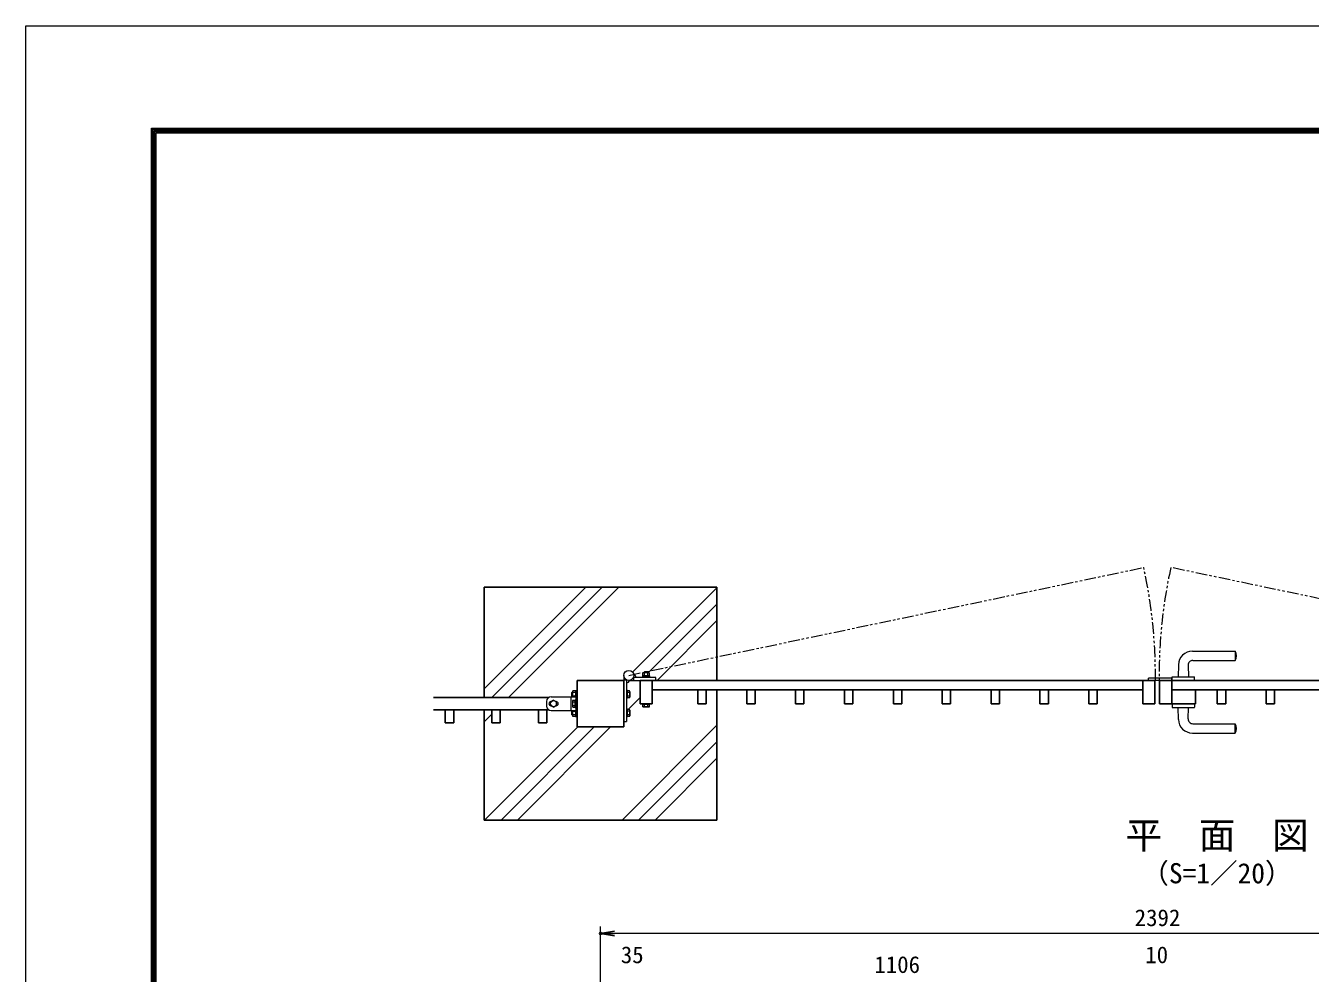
# Model space of a CAD drawing. Units: millimetres, scale not verified. Extents: x -4204 to 4196, y -2971 to 2969.
# Drawn here: x -4204 to -1444, y 933 to 2969 of the extents above; entities that cross this region are included whole.
import ezdxf
from ezdxf.enums import TextEntityAlignment as Align

# ---------------------------------------------------------------- set-up
doc = ezdxf.new("R2010")
doc.units = ezdxf.units.MM
doc.header["$LTSCALE"] = 10
doc.header["$PDMODE"] = 32
doc.header["$PDSIZE"] = 5
doc.linetypes.add('USER1', pattern=[2, 1.25, -0.25, 0.25, -0.25])
doc.linetypes.add('USER2', pattern=[5, 2.5, -0.5, 0.5, -0.5, 0.5, -0.5])
for name, color, linetype, lineweight in [('0-0_D-BMK', 2, 'USER1', 13), ('0-1_D-STR1', 1, 'Continuous', 25), ('0-2_D-STR3', 3, 'Continuous', 13), ('0-3_D-STR-DIM', 7, 'Continuous', 13), ('0-4_0', 7, 'Continuous', 25), ('0-5_DEFPOINTS', 8, 'Continuous', 25), ('0-7_D-STR4', 7, 'Continuous', 25), ('0-B_D-TTL-TXT', 7, 'Continuous', 13), ('0-D_D-TTL', 7, 'Continuous', 13)]:
    doc.layers.add(name, color=color, linetype=linetype, lineweight=lineweight)
doc.styles.add('ＭＳ ゴシック', font='')
doc.styles.get('ＭＳ ゴシック').set_extended_font_data('MS Gothic')

# ---------------------------------------------------------------- blocks, each defined once
blk = doc.blocks.new('_OPEN')
at = {"layer": '0-4_0'}
blk.add_line((0, 0), (-10, 0), dxfattribs=at)
blk.add_lwpolyline([(-10, 1.667), (0, 0), (-10, -1.667)], dxfattribs=at)

msp = doc.modelspace()

# ---------------------------------------------------------------- linework, layer by layer
at = {"layer": '0-0_D-BMK', "linetype": 'USER2'}
for p, q in [((-2908.15, 1573.31), (-1802.06, 1804.99)), ((-637.75, 1573.31), (-1743.83, 1804.99))]:
    msp.add_line(p, q, dxfattribs=at)
for centre, start, end in [((-2858.15, 1573.31), 359.42767, 12.37307), ((-687.75, 1573.31), 167.62693, 180.57233)]:
    msp.add_arc(centre, 1081.2, start, end, dxfattribs=at)
at = {"layer": '0-1_D-STR1'}
for p, q in [((-3018.95, 1562.51), (-2918.95, 1562.51)), ((-3018.95, 1562.51), (-3018.95, 1462.51)), ((-2918.95, 1562.51), (-2918.95, 1462.51)), ((-2883.95, 1562.51), (-1777.95, 1562.51)), ((-2883.95, 1562.51), (-2883.95, 1512.51)), ((-2857.95, 1562.51), (-2857.95, 1512.51)), ((-1803.95, 1512.51), (-1803.95, 1562.51)), ((-1777.95, 1512.51), (-1777.95, 1562.51)), ((-1767.95, 1512.51), (-1767.95, 1562.51)), ((-1767.95, 1562.51), (-661.95, 1562.51)), ((-1741.95, 1512.51), (-1741.95, 1562.51)), ((-3327.95, 1525.51), (-3080.95, 1525.51)), ((-2857.95, 1542.51), (-1803.95, 1542.51)), ((-2759.95, 1512.21), (-2759.95, 1542.51)), ((-2741.95, 1512.21), (-2741.95, 1542.51)), ((-2654.95, 1512.21), (-2654.95, 1542.51)), ((-2636.95, 1512.21), (-2636.95, 1542.51)), ((-2549.95, 1512.21), (-2549.95, 1542.51)), ((-2531.95, 1512.21), (-2531.95, 1542.51)), ((-2444.95, 1512.21), (-2444.95, 1542.51)), ((-2426.95, 1512.21), (-2426.95, 1542.51)), ((-2339.95, 1512.21), (-2339.95, 1542.51)), ((-2321.95, 1512.21), (-2321.95, 1542.51)), ((-2234.95, 1512.21), (-2234.95, 1542.51)), ((-2216.95, 1512.21), (-2216.95, 1542.51)), ((-2129.95, 1512.21), (-2129.95, 1542.51)), ((-2111.95, 1512.21), (-2111.95, 1542.51)), ((-2024.95, 1512.21), (-2024.95, 1542.51)), ((-2006.95, 1512.21), (-2006.95, 1542.51)), ((-1919.95, 1512.21), (-1919.95, 1542.51)), ((-1901.95, 1512.21), (-1901.95, 1542.51)), ((-687.95, 1542.51), (-1741.95, 1542.51)), ((-1690.95, 1512.51), (-1690.95, 1542.51)), ((-1643.95, 1512.21), (-1643.95, 1542.51)), ((-1625.95, 1512.21), (-1625.95, 1542.51)), ((-1538.95, 1512.21), (-1538.95, 1542.51)), ((-1520.95, 1512.21), (-1520.95, 1542.51)), ((-3327.95, 1499.51), (-3080.95, 1499.51)), ((-3302.45, 1499.51), (-3302.45, 1471.51)), ((-3284.45, 1499.51), (-3284.45, 1471.51)), ((-3184.45, 1499.51), (-3184.45, 1471.51)), ((-3102.45, 1499.51), (-3102.45, 1471.51)), ((-3084.45, 1499.51), (-3084.45, 1471.51)), ((-2883.95, 1512.51), (-2857.95, 1512.51)), ((-2759.95, 1512.21), (-2741.95, 1512.21)), ((-2654.95, 1512.21), (-2636.95, 1512.21)), ((-2549.95, 1512.21), (-2531.95, 1512.21)), ((-2444.95, 1512.21), (-2426.95, 1512.21)), ((-2339.95, 1512.21), (-2321.95, 1512.21)), ((-2234.95, 1512.21), (-2216.95, 1512.21)), ((-2129.95, 1512.21), (-2111.95, 1512.21)), ((-2024.95, 1512.21), (-2006.95, 1512.21)), ((-1919.95, 1512.21), (-1901.95, 1512.21)), ((-1777.95, 1512.51), (-1803.95, 1512.51)), ((-1767.95, 1512.51), (-1690.95, 1512.51)), ((-1625.95, 1512.21), (-1643.95, 1512.21)), ((-1520.95, 1512.21), (-1538.95, 1512.21)), ((-3302.45, 1471.51), (-3284.45, 1471.51)), ((-3102.45, 1471.51), (-3084.45, 1471.51)), ((-3018.95, 1462.51), (-2918.95, 1462.51))]:
    msp.add_line(p, q, dxfattribs=at)
msp.add_lwpolyline([(-3202.45, 1499.51), (-3202.45, 1471.51), (-3184.45, 1471.51)], dxfattribs=at)
at = {"layer": '0-2_D-STR3'}
for p, q in [((-1697.39, 1625.51), (-1605.63, 1625.51)), ((-1696.5, 1605.51), (-1605.63, 1605.51)), ((-1605.63, 1625.51), (-1605.63, 1605.51)), ((-2918.95, 1573.31), (-2918.95, 1474.11)), ((-2878.45, 1572.11), (-2878.45, 1577.91)), ((-2865.17, 1578.61), (-2876.72, 1578.61)), ((-2874.95, 1580.21), (-2874.25, 1580.91)), ((-2874.95, 1578.61), (-2874.95, 1580.21)), ((-2874.7, 1572.11), (-2874.7, 1577.91)), ((-2874.25, 1578.61), (-2874.25, 1580.91)), ((-2867.65, 1580.91), (-2874.25, 1580.91)), ((-2867.65, 1578.61), (-2867.65, 1580.91)), ((-2867.65, 1580.91), (-2866.95, 1580.21)), ((-2867.65, 1580.91), (-2866.95, 1580.21)), ((-2867.2, 1572.11), (-2867.2, 1577.91)), ((-2866.95, 1578.61), (-2866.95, 1580.21)), ((-2863.45, 1572.11), (-2863.45, 1577.91)), ((-1727.38, 1596.17), (-1727.95, 1570.51)), ((-1706.5, 1595.29), (-1705.95, 1570.51)), ((-2918.95, 1563.64), (-2912.95, 1563.64)), ((-2912.95, 1563.64), (-2912.95, 1474.11)), ((-2908.15, 1562.51), (-2849.95, 1562.51)), ((-2849.95, 1568.51), (-2898.47, 1568.51)), ((-2898.47, 1568.51), (-2898.47, 1562.51)), ((-2862.95, 1570.11), (-2878.95, 1570.11)), ((-2878.95, 1570.11), (-2878.95, 1568.51)), ((-2878.65, 1572.11), (-2878.65, 1570.11)), ((-2863.25, 1572.11), (-2878.65, 1572.11)), ((-2863.25, 1570.11), (-2863.25, 1572.11)), ((-2862.95, 1570.11), (-2862.95, 1568.51)), ((-2849.95, 1562.51), (-2849.95, 1568.51)), ((-1741.95, 1567.01), (-1791.95, 1567.01)), ((-1791.95, 1562.51), (-1791.95, 1567.01)), ((-1741.95, 1562.51), (-1791.95, 1562.51)), ((-1741.95, 1562.51), (-1741.95, 1567.01)), ((-1740.95, 1562.51), (-1740.95, 1570.21)), ((-1740.95, 1562.51), (-1692.95, 1562.51)), ((-1740.65, 1570.51), (-1693.25, 1570.51)), ((-1692.95, 1562.51), (-1692.95, 1570.21)), ((-3069.95, 1520.01), (-3076.45, 1516.26)), ((-3074.95, 1527.51), (-3018.95, 1527.51)), ((-3069.95, 1520.01), (-3063.45, 1516.26)), ((-3032.35, 1497.51), (-3032.35, 1527.51)), ((-3031.35, 1535.81), (-3030.65, 1536.51)), ((-3029.05, 1535.81), (-3031.35, 1535.81)), ((-3031.35, 1535.81), (-3031.35, 1529.21)), ((-3029.05, 1529.21), (-3031.35, 1529.21)), ((-3030.65, 1528.51), (-3031.35, 1529.21)), ((-3029.05, 1536.51), (-3030.65, 1536.51)), ((-3030.65, 1536.51), (-3030.65, 1528.51)), ((-3029.58, 1528.51), (-3030.65, 1528.51)), ((-3029.25, 1518.24), (-3029.25, 1506.71)), ((-3029.05, 1538.29), (-3029.05, 1528.64)), ((-3028.55, 1520.01), (-3023.75, 1520.01)), ((-3022.55, 1540.01), (-3028.35, 1540.01)), ((-3022.55, 1536.26), (-3028.35, 1536.26)), ((-3023.75, 1504.51), (-3023.75, 1520.51)), ((-3023.75, 1520.51), (-3022.15, 1520.51)), ((-3022.55, 1528.76), (-3022.86, 1528.76)), ((-3020.55, 1540.21), (-3022.55, 1540.21)), ((-3022.55, 1540.21), (-3022.55, 1528.7)), ((-3022.15, 1527.51), (-3022.15, 1497.51)), ((-3020.55, 1540.51), (-3018.95, 1540.51)), ((-3020.55, 1540.51), (-3020.55, 1528.16)), ((-3018.95, 1527.51), (-3018.95, 1497.51)), ((-2911.35, 1540.51), (-2912.95, 1540.51)), ((-2911.35, 1524.51), (-2912.95, 1524.51)), ((-2911.35, 1524.51), (-2911.35, 1540.51)), ((-2906.55, 1540.01), (-2911.35, 1540.01)), ((-2906.55, 1536.26), (-2911.35, 1536.26)), ((-2906.55, 1528.76), (-2911.35, 1528.76)), ((-2906.55, 1525.01), (-2911.35, 1525.01)), ((-2905.85, 1538.24), (-2905.85, 1526.71)), ((-3084.95, 1517.51), (-3084.95, 1507.51)), ((-3076.45, 1508.76), (-3076.45, 1516.26)), ((-3069.95, 1505.01), (-3076.45, 1508.76)), ((-3075.45, 1517.01), (-3075.14, 1517.01)), ((-3075.45, 1508.01), (-3075.14, 1508.01)), ((-3074.95, 1497.51), (-3018.95, 1497.51)), ((-3069.95, 1505.01), (-3063.45, 1508.76)), ((-3064.75, 1517.01), (-3064.45, 1517.01)), ((-3064.75, 1508.01), (-3064.45, 1508.01)), ((-3063.45, 1508.76), (-3063.45, 1516.26)), ((-3031.35, 1495.81), (-3030.65, 1496.51)), ((-3029.05, 1495.81), (-3031.35, 1495.81)), ((-3031.35, 1495.81), (-3031.35, 1489.21)), ((-3030.65, 1496.51), (-3030.65, 1488.51)), ((-3029.58, 1496.51), (-3030.65, 1496.51)), ((-3029.05, 1496.38), (-3029.05, 1486.74)), ((-3028.55, 1516.26), (-3023.75, 1516.26)), ((-3028.55, 1508.76), (-3023.75, 1508.76)), ((-3028.55, 1505.01), (-3023.75, 1505.01)), ((-3023.75, 1504.51), (-3022.15, 1504.51)), ((-3022.55, 1496.26), (-3022.86, 1496.26)), ((-3022.55, 1496.32), (-3022.55, 1484.81)), ((-3020.55, 1496.86), (-3020.55, 1484.51)), ((-2911.35, 1500.51), (-2912.95, 1500.51)), ((-2911.35, 1484.51), (-2911.35, 1500.51)), ((-2906.55, 1500.01), (-2911.35, 1500.01)), ((-2906.55, 1496.26), (-2911.35, 1496.26)), ((-2905.85, 1498.24), (-2905.85, 1486.71)), ((-2878.95, 1512.51), (-2878.95, 1510.91)), ((-2862.95, 1510.91), (-2878.95, 1510.91)), ((-2878.65, 1512.51), (-2863.25, 1512.51)), ((-2878.45, 1505.99), (-2878.45, 1510.91)), ((-2877.45, 1505.41), (-2878.45, 1505.99)), ((-2864.45, 1505.41), (-2877.45, 1505.41)), ((-2874.7, 1505.99), (-2874.7, 1510.91)), ((-2874.7, 1506.11), (-2874.7, 1510.91)), ((-2867.2, 1505.99), (-2867.2, 1510.91)), ((-2867.2, 1506.11), (-2867.2, 1510.91)), ((-2864.45, 1505.41), (-2863.45, 1505.99)), ((-2863.45, 1505.99), (-2863.45, 1510.91)), ((-2862.95, 1512.51), (-2862.95, 1510.91)), ((-1740.95, 1512.51), (-1740.95, 1504.81)), ((-1740.95, 1512.51), (-1692.95, 1512.51)), ((-1740.65, 1504.51), (-1693.25, 1504.51)), ((-1727.38, 1478.84), (-1727.95, 1504.51)), ((-1706.5, 1479.73), (-1705.95, 1504.51)), ((-1692.95, 1512.51), (-1692.95, 1504.81)), ((-3029.05, 1489.21), (-3031.35, 1489.21)), ((-3030.65, 1488.51), (-3031.35, 1489.21)), ((-3029.05, 1488.51), (-3030.65, 1488.51)), ((-3022.55, 1488.76), (-3028.35, 1488.76)), ((-3022.55, 1485.01), (-3028.35, 1485.01)), ((-3022.55, 1484.81), (-3020.55, 1484.81)), ((-3020.55, 1484.51), (-3018.95, 1484.51)), ((-2918.95, 1474.11), (-2912.95, 1474.11)), ((-2911.35, 1484.51), (-2912.95, 1484.51)), ((-2906.55, 1488.76), (-2911.35, 1488.76)), ((-2906.55, 1485.01), (-2911.35, 1485.01)), ((-1696.5, 1469.51), (-1605.63, 1469.51)), ((-1605.63, 1449.51), (-1605.63, 1469.51)), ((-1697.39, 1449.51), (-1605.63, 1449.51))]:
    msp.add_line(p, q, dxfattribs=at)
msp.add_lwpolyline([(-2866.95, 1580.21), (-2874.95, 1580.21), (-2874.25, 1580.91)], dxfattribs=at)
for centre, radius in [((-2908.15, 1573.31), 10.8), ((-3069.95, 1512.51), 6.5)]:
    msp.add_circle(centre, radius, dxfattribs=at)
for centre, radius, start, end in [((-1697.39, 1595.51), 30, 90, 178.73006), ((-1696.5, 1595.51), 10, 90, 181.26988), ((-1622.95, 1615.51), 20, 329.99997, 30.00006), ((-2898.47, 1568.51), 6, 0, 79.73982), ((-2876.57, 1575.76), 2.85, 48.86505, 131.13495), ((-2870.95, 1568.22), 10.39, 68.85295, 111.14705), ((-2865.32, 1575.77), 2.85, 48.83491, 131.16509), ((-2912.95, 1563.64), 6, 270, 349.73982), ((-1740.65, 1570.21), 0.3, 90, 180), ((-1693.25, 1570.21), 0.3, 360, 90), ((-3074.95, 1517.51), 10, 90, 180), ((-3025.65, 1513.3), 15.71, 64.76136, 115.23864), ((-3026.39, 1518.13), 2.85, 138.95661, 221.04339), ((-3026.2, 1538.13), 2.85, 138.83491, 221.16509), ((-3018.65, 1532.51), 10.39, 158.85295, 201.14705), ((-2908.7, 1538.13), 2.85, 318.95661, 41.04339), ((-2916.24, 1532.51), 10.39, 338.85295, 21.14705), ((-2908.69, 1526.88), 2.84, 318.76361, 41.23639), ((-3074.95, 1507.51), 10, 180, 270), ((-3075.45, 1512.51), 4.5, 90, 270), ((-3064.45, 1512.51), 4.5, 270, 90), ((-3025.65, 1511.72), 15.71, 244.76136, 295.23864), ((-3026.41, 1506.88), 2.84, 138.76361, 221.23639), ((-3018.85, 1512.51), 10.39, 158.85295, 201.14705), ((-3018.65, 1492.51), 10.39, 158.85295, 201.14705), ((-2908.7, 1498.13), 2.85, 318.95661, 41.04339), ((-2916.24, 1492.51), 10.39, 338.85295, 21.14705), ((-2876.57, 1508.75), 3.34, 235.79454, 304.20546), ((-2876.57, 1508.26), 2.85, 228.95661, 311.04339), ((-2870.95, 1515.8), 10.39, 248.85295, 291.14705), ((-2870.95, 1517.86), 12.45, 252.48215, 287.51785), ((-2865.32, 1508.75), 3.34, 235.79454, 304.20546), ((-2865.32, 1508.25), 2.84, 228.76361, 311.23639), ((-1740.65, 1504.81), 0.3, 180, 270), ((-1693.25, 1504.81), 0.3, 270, 360), ((-3026.2, 1486.88), 2.85, 138.86505, 221.13495), ((-2908.69, 1486.88), 2.84, 318.76361, 41.23639), ((-1697.39, 1479.51), 30, 181.26994, 270), ((-1696.5, 1479.51), 10, 178.73012, 270), ((-1622.95, 1459.51), 20, 329.99994, 30.00003)]:
    msp.add_arc(centre, radius, start, end, dxfattribs=at)
at = {"layer": '0-3_D-STR-DIM'}
for p, q in [((-2968.95, 669.36), (-2968.95, 1033.94)), ((-606.95, 1018.94), (-2938.95, 1018.94))]:
    msp.add_line(p, q, dxfattribs=at)
at = {"layer": '0-5_DEFPOINTS'}
msp.add_point((-2968.95, 1018.94), dxfattribs=at)
at = {"layer": '0-7_D-STR4'}
for p, q in [((-3218.95, 1762.51), (-2718.95, 1762.51)), ((-3218.95, 1525.51), (-3218.95, 1762.51)), ((-3218.95, 1544.19), (-3000.63, 1762.51)), ((-3202.27, 1525.51), (-2965.27, 1762.51)), ((-3166.91, 1525.51), (-2929.91, 1762.51)), ((-2900.03, 1580.43), (-2718.95, 1761.51)), ((-2718.95, 1562.51), (-2718.95, 1762.51)), ((-2864.92, 1580.19), (-2718.95, 1726.16)), ((-2847.24, 1562.51), (-2718.95, 1690.8)), ((-2909.74, 1500.01), (-2882.95, 1526.8)), ((-2718.95, 1262.51), (-2718.95, 1542.51)), ((-3218.95, 1262.51), (-3218.95, 1499.51)), ((-3218.95, 1473.48), (-3202.45, 1489.98)), ((-2922.46, 1262.51), (-2718.95, 1466.02)), ((-3217.95, 1262.51), (-3017.95, 1462.51)), ((-3182.6, 1262.51), (-2982.6, 1462.51)), ((-3147.24, 1262.51), (-2947.24, 1462.51)), ((-2887.11, 1262.51), (-2718.95, 1430.67)), ((-2851.75, 1262.51), (-2718.95, 1395.31)), ((-3218.95, 1262.51), (-2718.95, 1262.51))]:
    msp.add_line(p, q, dxfattribs=at)
at = {"layer": '0-D_D-TTL', "color": 2}
msp.add_lwpolyline([(-4203.94, 2968.58), (4196.06, 2968.58), (4196.06, -2971.42), (-4203.94, -2971.42)], close=True, dxfattribs=at)
at = {"layer": '0-D_D-TTL'}
for points in [[(-3933.94, 2748.58), (3926.06, 2748.58), (3926.06, -2751.42), (-3933.94, -2751.42)], [(-3931.44, 2746.08), (3923.56, 2746.08), (3923.56, -2748.92), (-3931.44, -2748.92)], [(-3928.94, 2743.58), (3921.06, 2743.58), (3921.06, -2746.42), (-3928.94, -2746.42)], [(-3926.44, 2741.08), (3918.56, 2741.08), (3918.56, -2743.92), (-3926.44, -2743.92)], [(-3923.94, 2738.58), (3916.06, 2738.58), (3916.06, -2741.42), (-3923.94, -2741.42)]]:
    msp.add_lwpolyline(points, close=True, dxfattribs=at)

# ---------------------------------------------------------------- block references
at = {"layer": '0-3_D-STR-DIM', "xscale": 3, "yscale": 3, "rotation": 180}
msp.add_blockref('_OPEN', (-2968.95, 1018.94), dxfattribs=at)

# ---------------------------------------------------------------- texts
at = {"layer": '0-3_D-STR-DIM', "style": 'ＭＳ ゴシック'}
for s, p in [('2392', (-1821.49, 1024)), ('35', (-2925.43, 944.37)), ('1106', (-2380.73, 923.37)), ('10', (-1798.75, 944.37))]:
    msp.add_text(s, height=36.07, dxfattribs=at).set_placement(p, align=Align.BOTTOM_LEFT)
at = {"layer": '0-B_D-TTL-TXT', "style": 'ＭＳ ゴシック'}
for s, height, p in [('平\u3000面\u3000図', 57.7, (-1841.17, 1183.62)), ('（S=1／20）', 43.33, (-1807.06, 1113.72))]:
    msp.add_text(s, height=height, dxfattribs=at).set_placement(p, align=Align.BOTTOM_LEFT)

doc.saveas('drawing.dxf')
